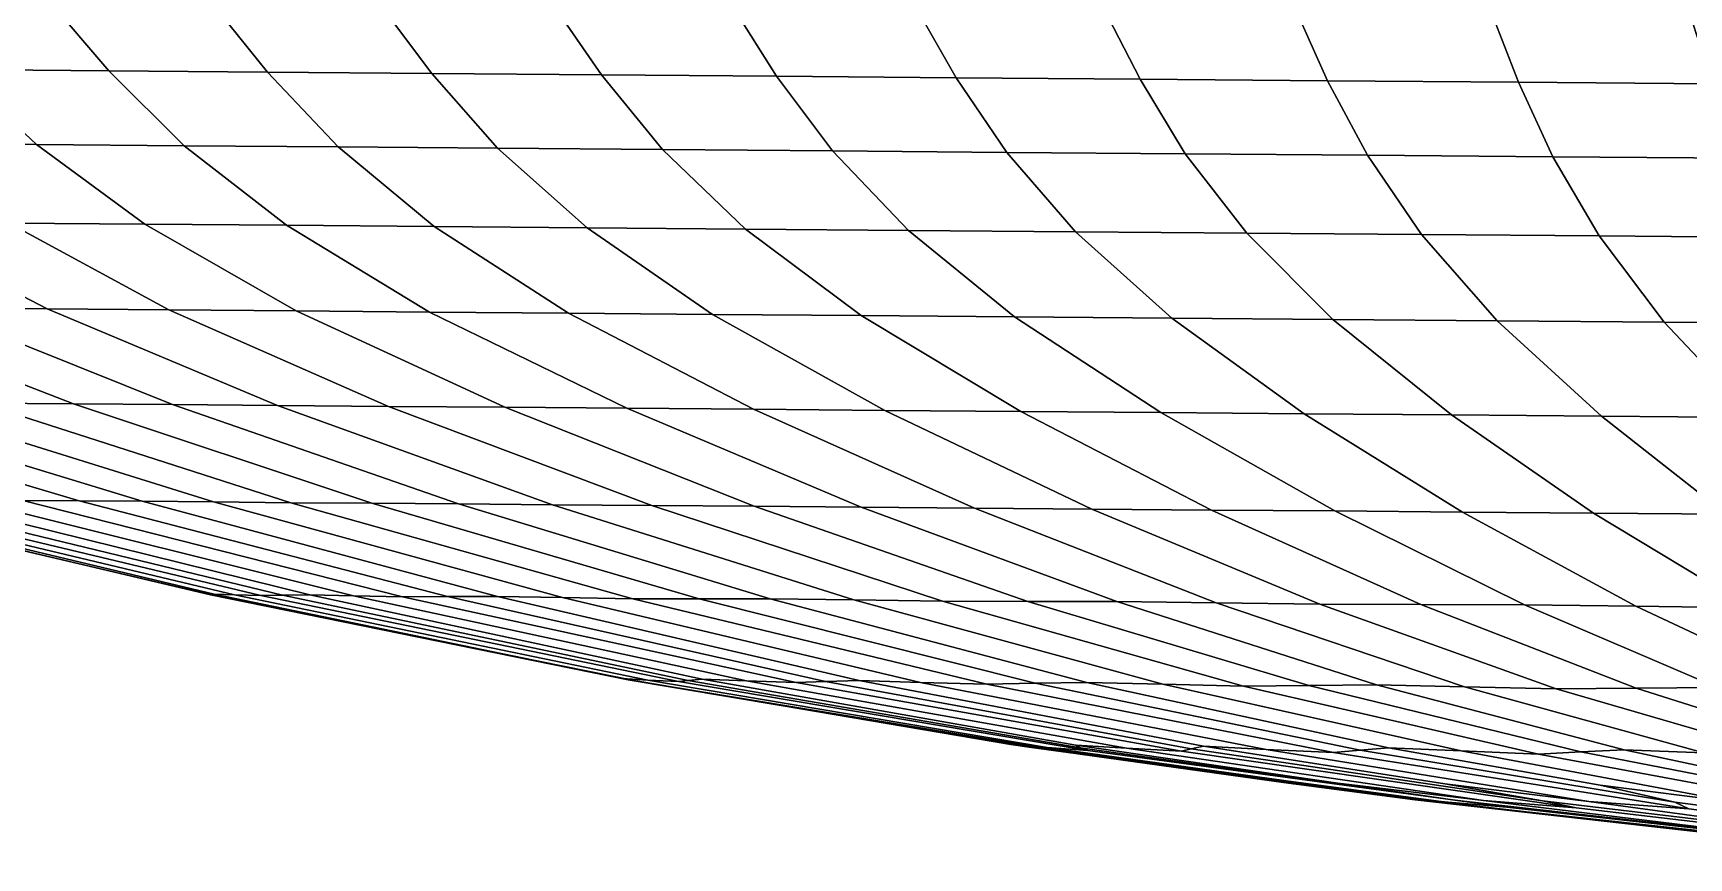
# Model space of a CAD drawing. Extents: x -1.93 to 1.93, y -1.97 to 1.95.
# Drawn here: x -0.4902 to -0.1959, y -1.9603 to -1.8137 of the extents above; entities that cross this region are included whole.
import ezdxf

# ---------------------------------------------------------------- set-up
doc = ezdxf.new("R2010")
doc.units = 0

msp = doc.modelspace()

# ---------------------------------------------------------------- linework, layer by layer
for points in [[(-0.47677, -1.82038, -0.56299), (-0.50384, -1.82016, -0.53964), (-0.51548, -1.80727, -0.5526), (-0.48776, -1.8075, -0.5765)], [(-0.47677, -1.82038, 0.56299), (-0.48776, -1.8075, 0.57651), (-0.51548, -1.80727, 0.5526), (-0.50384, -1.82016, 0.53964)], [(-0.47677, -1.82038, -0.56299), (-0.48776, -1.8075, -0.5765), (-0.4589, -1.80773, -0.59903), (-0.44859, -1.82061, -0.58498)], [(-0.47677, -1.82038, 0.56299), (-0.44859, -1.82061, 0.58498), (-0.4589, -1.80773, 0.59903), (-0.48776, -1.8075, 0.57651)], [(-0.44859, -1.82061, -0.58498), (-0.4589, -1.80773, -0.59903), (-0.42898, -1.80797, -0.6201), (-0.41936, -1.82084, -0.60556)], [(-0.44859, -1.82061, 0.58498), (-0.41936, -1.82084, 0.60557), (-0.42898, -1.80797, 0.62011), (-0.4589, -1.80773, 0.59903)], [(-0.38916, -1.82109, 0.62469), (-0.39805, -1.80822, 0.63969), (-0.42898, -1.80797, 0.62011), (-0.41936, -1.82084, 0.60557)], [(-0.38916, -1.82109, -0.62469), (-0.41936, -1.82084, -0.60556), (-0.42898, -1.80797, -0.6201), (-0.39805, -1.80822, -0.63969)], [(-0.35806, -1.82134, 0.64231), (-0.3662, -1.80848, 0.65773), (-0.39805, -1.80822, 0.63969), (-0.38916, -1.82109, 0.62469)], [(-0.35806, -1.82134, -0.64231), (-0.38916, -1.82109, -0.62469), (-0.39805, -1.80822, -0.63969), (-0.3662, -1.80848, -0.65773)], [(-0.35806, -1.82134, 0.64231), (-0.32613, -1.8216, 0.65838), (-0.33351, -1.80875, 0.67419), (-0.3662, -1.80848, 0.65773)], [(-0.35806, -1.82134, -0.64231), (-0.3662, -1.80848, -0.65773), (-0.33351, -1.80875, -0.67419), (-0.32613, -1.8216, -0.65838)], [(-0.32613, -1.8216, 0.65838), (-0.29345, -1.82186, 0.67287), (-0.30004, -1.80902, 0.68903), (-0.33351, -1.80875, 0.67419)], [(-0.32613, -1.8216, -0.65838), (-0.33351, -1.80875, -0.67419), (-0.30004, -1.80902, -0.68902), (-0.29345, -1.82186, -0.67287)], [(-0.2601, -1.82213, -0.68573), (-0.29345, -1.82186, -0.67287), (-0.30004, -1.80902, -0.68902), (-0.26589, -1.80929, -0.7022)], [(-0.2601, -1.82213, 0.68573), (-0.26589, -1.80929, 0.7022), (-0.30004, -1.80902, 0.68903), (-0.29345, -1.82186, 0.67287)], [(-0.22616, -1.82241, -0.69694), (-0.2601, -1.82213, -0.68573), (-0.26589, -1.80929, -0.7022), (-0.23113, -1.80957, -0.71368)], [(-0.22616, -1.82241, 0.69694), (-0.23113, -1.80957, 0.71368), (-0.26589, -1.80929, 0.7022), (-0.2601, -1.82213, 0.68573)], [(-0.22616, -1.82241, -0.69694), (-0.23113, -1.80957, -0.71368), (-0.19586, -1.80986, -0.72344), (-0.19171, -1.82269, -0.70648)], [(-0.22616, -1.82241, 0.69694), (-0.19171, -1.82269, 0.70648), (-0.19586, -1.80986, 0.72344), (-0.23113, -1.80957, 0.71368)], [(-0.48965, -1.83347, -0.52387), (-0.51478, -1.83327, -0.49994), (-0.52973, -1.81995, -0.51499), (-0.50384, -1.82016, -0.53964)], [(-0.48965, -1.83347, 0.52387), (-0.50384, -1.82016, 0.53964), (-0.52973, -1.81995, 0.51499), (-0.51478, -1.83327, 0.49994)], [(-0.46337, -1.83368, -0.54653), (-0.48965, -1.83347, -0.52387), (-0.50384, -1.82016, -0.53964), (-0.47677, -1.82038, -0.56299)], [(-0.46337, -1.83368, 0.54653), (-0.47677, -1.82038, 0.56299), (-0.50384, -1.82016, 0.53964), (-0.48965, -1.83347, 0.52387)], [(-0.46337, -1.83368, -0.54653), (-0.47677, -1.82038, -0.56299), (-0.44859, -1.82061, -0.58498), (-0.43602, -1.83391, -0.56788)], [(-0.46337, -1.83368, 0.54653), (-0.43602, -1.83391, 0.56789), (-0.44859, -1.82061, 0.58498), (-0.47677, -1.82038, 0.56299)], [(-0.43602, -1.83391, -0.56788), (-0.44859, -1.82061, -0.58498), (-0.41936, -1.82084, -0.60556), (-0.40765, -1.83414, -0.58787)], [(-0.43602, -1.83391, 0.56789), (-0.40765, -1.83414, 0.58787), (-0.41936, -1.82084, 0.60557), (-0.44859, -1.82061, 0.58498)], [(-0.37833, -1.83437, 0.60643), (-0.38916, -1.82109, 0.62469), (-0.41936, -1.82084, 0.60557), (-0.40765, -1.83414, 0.58787)], [(-0.37833, -1.83437, -0.60643), (-0.40765, -1.83414, -0.58787), (-0.41936, -1.82084, -0.60556), (-0.38916, -1.82109, -0.62469)], [(-0.34813, -1.83462, 0.62354), (-0.35806, -1.82134, 0.64231), (-0.38916, -1.82109, 0.62469), (-0.37833, -1.83437, 0.60643)], [(-0.34813, -1.83462, -0.62353), (-0.37833, -1.83437, -0.60643), (-0.38916, -1.82109, -0.62469), (-0.35806, -1.82134, -0.64231)], [(-0.34813, -1.83462, 0.62354), (-0.31714, -1.83487, 0.63914), (-0.32613, -1.8216, 0.65838), (-0.35806, -1.82134, 0.64231)], [(-0.34813, -1.83462, -0.62353), (-0.35806, -1.82134, -0.64231), (-0.32613, -1.8216, -0.65838), (-0.31714, -1.83487, -0.63914)], [(-0.31714, -1.83487, 0.63914), (-0.28542, -1.83512, 0.65321), (-0.29345, -1.82186, 0.67287), (-0.32613, -1.8216, 0.65838)], [(-0.31714, -1.83487, -0.63914), (-0.32613, -1.8216, -0.65838), (-0.29345, -1.82186, -0.67287), (-0.28542, -1.83512, -0.6532)], [(-0.25304, -1.83539, -0.66569), (-0.28542, -1.83512, -0.6532), (-0.29345, -1.82186, -0.67287), (-0.2601, -1.82213, -0.68573)], [(-0.25304, -1.83539, 0.66569), (-0.2601, -1.82213, 0.68573), (-0.29345, -1.82186, 0.67287), (-0.28542, -1.83512, 0.65321)], [(-0.22009, -1.83565, -0.67658), (-0.25304, -1.83539, -0.66569), (-0.2601, -1.82213, -0.68573), (-0.22616, -1.82241, -0.69694)], [(-0.22009, -1.83565, 0.67658), (-0.22616, -1.82241, 0.69694), (-0.2601, -1.82213, 0.68573), (-0.25304, -1.83539, 0.66569)], [(-0.22009, -1.83565, -0.67658), (-0.22616, -1.82241, -0.69694), (-0.19171, -1.82269, -0.70648), (-0.18665, -1.83592, -0.68583)], [(-0.22009, -1.83565, 0.67658), (-0.18665, -1.83592, 0.68583), (-0.19171, -1.82269, 0.70648), (-0.22616, -1.82241, 0.69694)], [(-0.48965, -1.83347, -0.52387), (-0.47037, -1.84763, -0.50247), (-0.49448, -1.84744, -0.47952), (-0.51478, -1.83327, -0.49994)], [(-0.48965, -1.83347, 0.52387), (-0.51478, -1.83327, 0.49994), (-0.49448, -1.84744, 0.47952), (-0.47037, -1.84763, 0.50247)], [(-0.46337, -1.83368, -0.54653), (-0.44517, -1.84783, -0.52421), (-0.47037, -1.84763, -0.50247), (-0.48965, -1.83347, -0.52387)], [(-0.46337, -1.83368, 0.54653), (-0.48965, -1.83347, 0.52387), (-0.47037, -1.84763, 0.50247), (-0.44517, -1.84783, 0.52421)], [(-0.46337, -1.83368, -0.54653), (-0.43602, -1.83391, -0.56788), (-0.41893, -1.84805, -0.54469), (-0.44517, -1.84783, -0.52421)], [(-0.46337, -1.83368, 0.54653), (-0.44517, -1.84783, 0.52421), (-0.41893, -1.84805, 0.54469), (-0.43602, -1.83391, 0.56789)], [(-0.43602, -1.83391, -0.56788), (-0.40765, -1.83414, -0.58787), (-0.39172, -1.84827, -0.56386), (-0.41893, -1.84805, -0.54469)], [(-0.43602, -1.83391, 0.56789), (-0.41893, -1.84805, 0.54469), (-0.39172, -1.84827, 0.56386), (-0.40765, -1.83414, 0.58787)], [(-0.37833, -1.83437, 0.60643), (-0.40765, -1.83414, 0.58787), (-0.39172, -1.84827, 0.56386), (-0.3636, -1.84849, 0.58167)], [(-0.37833, -1.83437, -0.60643), (-0.3636, -1.84849, -0.58166), (-0.39172, -1.84827, -0.56386), (-0.40765, -1.83414, -0.58787)], [(-0.34813, -1.83462, 0.62354), (-0.37833, -1.83437, 0.60643), (-0.3636, -1.84849, 0.58167), (-0.33464, -1.84873, 0.59807)], [(-0.34813, -1.83462, -0.62353), (-0.33464, -1.84873, -0.59807), (-0.3636, -1.84849, -0.58166), (-0.37833, -1.83437, -0.60643)], [(-0.34813, -1.83462, 0.62354), (-0.33464, -1.84873, 0.59807), (-0.30491, -1.84897, 0.61304), (-0.31714, -1.83487, 0.63914)], [(-0.34813, -1.83462, -0.62353), (-0.31714, -1.83487, -0.63914), (-0.30491, -1.84897, -0.61304), (-0.33464, -1.84873, -0.59807)], [(-0.31714, -1.83487, 0.63914), (-0.30491, -1.84897, 0.61304), (-0.27448, -1.84921, 0.62653), (-0.28542, -1.83512, 0.65321)], [(-0.31714, -1.83487, -0.63914), (-0.28542, -1.83512, -0.6532), (-0.27448, -1.84921, -0.62653), (-0.30491, -1.84897, -0.61304)], [(-0.25304, -1.83539, -0.66569), (-0.24343, -1.84947, -0.6385), (-0.27448, -1.84921, -0.62653), (-0.28542, -1.83512, -0.6532)], [(-0.25304, -1.83539, 0.66569), (-0.28542, -1.83512, 0.65321), (-0.27448, -1.84921, 0.62653), (-0.24343, -1.84947, 0.63851)], [(-0.22009, -1.83565, -0.67658), (-0.21182, -1.84972, -0.64894), (-0.24343, -1.84947, -0.6385), (-0.25304, -1.83539, -0.66569)], [(-0.22009, -1.83565, 0.67658), (-0.25304, -1.83539, 0.66569), (-0.24343, -1.84947, 0.63851), (-0.21182, -1.84972, 0.64894)], [(-0.22009, -1.83565, -0.67658), (-0.18665, -1.83592, -0.68583), (-0.17974, -1.84998, -0.65782), (-0.21182, -1.84972, -0.64894)], [(-0.22009, -1.83565, 0.67658), (-0.21182, -1.84972, 0.64894), (-0.17974, -1.84998, 0.65782), (-0.18665, -1.83592, 0.68583)], [(-0.53917, -1.84707, 0.43021), (-0.50817, -1.86254, 0.40467), (-0.48772, -1.8627, 0.42838), (-0.51743, -1.84725, 0.45542)], [(-0.53917, -1.84707, -0.43021), (-0.51743, -1.84725, -0.45541), (-0.48772, -1.8627, -0.42838), (-0.50817, -1.86254, -0.40467)], [(-0.51743, -1.84725, 0.45542), (-0.48772, -1.8627, 0.42838), (-0.46613, -1.86288, 0.45105), (-0.49448, -1.84744, 0.47952)], [(-0.51743, -1.84725, -0.45541), (-0.49448, -1.84744, -0.47952), (-0.46613, -1.86288, -0.45105), (-0.48772, -1.8627, -0.42838)], [(-0.47037, -1.84763, -0.50247), (-0.44346, -1.86306, -0.47264), (-0.46613, -1.86288, -0.45105), (-0.49448, -1.84744, -0.47952)], [(-0.47037, -1.84763, 0.50247), (-0.49448, -1.84744, 0.47952), (-0.46613, -1.86288, 0.45105), (-0.44346, -1.86306, 0.47264)], [(-0.44517, -1.84783, -0.52421), (-0.41975, -1.86325, -0.49309), (-0.44346, -1.86306, -0.47264), (-0.47037, -1.84763, -0.50247)], [(-0.44517, -1.84783, 0.52421), (-0.47037, -1.84763, 0.50247), (-0.44346, -1.86306, 0.47264), (-0.41975, -1.86325, 0.49309)], [(-0.44517, -1.84783, -0.52421), (-0.41893, -1.84805, -0.54469), (-0.39507, -1.86345, -0.51235), (-0.41975, -1.86325, -0.49309)], [(-0.44517, -1.84783, 0.52421), (-0.41975, -1.86325, 0.49309), (-0.39507, -1.86345, 0.51235), (-0.41893, -1.84805, 0.54469)], [(-0.41893, -1.84805, -0.54469), (-0.39172, -1.84827, -0.56386), (-0.36947, -1.86366, -0.53038), (-0.39507, -1.86345, -0.51235)], [(-0.41893, -1.84805, 0.54469), (-0.39507, -1.86345, 0.51235), (-0.36947, -1.86366, 0.53038), (-0.39172, -1.84827, 0.56386)], [(-0.3636, -1.84849, 0.58167), (-0.39172, -1.84827, 0.56386), (-0.36947, -1.86366, 0.53038), (-0.34302, -1.86387, 0.54713)], [(-0.3636, -1.84849, -0.58166), (-0.34302, -1.86387, -0.54713), (-0.36947, -1.86366, -0.53038), (-0.39172, -1.84827, -0.56386)], [(-0.33464, -1.84873, 0.59807), (-0.3636, -1.84849, 0.58167), (-0.34302, -1.86387, 0.54713), (-0.31578, -1.86409, 0.56256)], [(-0.33464, -1.84873, -0.59807), (-0.31578, -1.86409, -0.56256), (-0.34302, -1.86387, -0.54713), (-0.3636, -1.84849, -0.58166)], [(-0.33464, -1.84873, 0.59807), (-0.31578, -1.86409, 0.56256), (-0.28782, -1.86432, 0.57664), (-0.30491, -1.84897, 0.61304)], [(-0.33464, -1.84873, -0.59807), (-0.30491, -1.84897, -0.61304), (-0.28782, -1.86432, -0.57664), (-0.31578, -1.86409, -0.56256)], [(-0.30491, -1.84897, 0.61304), (-0.28782, -1.86432, 0.57664), (-0.2592, -1.86455, 0.58933), (-0.27448, -1.84921, 0.62653)], [(-0.30491, -1.84897, -0.61304), (-0.27448, -1.84921, -0.62653), (-0.2592, -1.86455, -0.58933), (-0.28782, -1.86432, -0.57664)], [(-0.24343, -1.84947, -0.6385), (-0.22999, -1.86479, -0.6006), (-0.2592, -1.86455, -0.58933), (-0.27448, -1.84921, -0.62653)], [(-0.24343, -1.84947, 0.63851), (-0.27448, -1.84921, 0.62653), (-0.2592, -1.86455, 0.58933), (-0.22999, -1.86479, 0.6006)], [(-0.21182, -1.84972, -0.64894), (-0.20026, -1.86503, -0.61042), (-0.22999, -1.86479, -0.6006), (-0.24343, -1.84947, -0.6385)], [(-0.21182, -1.84972, 0.64894), (-0.24343, -1.84947, 0.63851), (-0.22999, -1.86479, 0.6006), (-0.20026, -1.86503, 0.61042)], [(-0.21182, -1.84972, -0.64894), (-0.17974, -1.84998, -0.65782), (-0.17008, -1.86527, -0.61877), (-0.20026, -1.86503, -0.61042)], [(-0.21182, -1.84972, 0.64894), (-0.20026, -1.86503, 0.61042), (-0.17008, -1.86527, 0.61877), (-0.17974, -1.84998, 0.65782)], [(-0.48304, -1.87956, 0.34696), (-0.52743, -1.86238, 0.37999), (-0.54546, -1.86223, 0.35439), (-0.4995, -1.87943, 0.32359)], [(-0.48304, -1.87956, -0.34696), (-0.4995, -1.87943, -0.32359), (-0.54546, -1.86223, -0.35439), (-0.52743, -1.86238, -0.37999)], [(-0.46545, -1.87971, 0.3695), (-0.50817, -1.86254, 0.40467), (-0.52743, -1.86238, 0.37999), (-0.48304, -1.87956, 0.34696)], [(-0.46545, -1.87971, -0.36949), (-0.48304, -1.87956, -0.34696), (-0.52743, -1.86238, -0.37999), (-0.50817, -1.86254, -0.40467)], [(-0.46545, -1.87971, 0.3695), (-0.44678, -1.87986, 0.39114), (-0.48772, -1.8627, 0.42838), (-0.50817, -1.86254, 0.40467)], [(-0.46545, -1.87971, -0.36949), (-0.50817, -1.86254, -0.40467), (-0.48772, -1.8627, -0.42838), (-0.44678, -1.87986, -0.39114)], [(-0.44678, -1.87986, 0.39114), (-0.42707, -1.88002, 0.41185), (-0.46613, -1.86288, 0.45105), (-0.48772, -1.8627, 0.42838)], [(-0.44678, -1.87986, -0.39114), (-0.48772, -1.8627, -0.42838), (-0.46613, -1.86288, -0.45105), (-0.42707, -1.88002, -0.41185)], [(-0.40636, -1.88018, 0.43156), (-0.44346, -1.86306, 0.47264), (-0.46613, -1.86288, 0.45105), (-0.42707, -1.88002, 0.41185)], [(-0.40636, -1.88018, -0.43156), (-0.42707, -1.88002, -0.41185), (-0.46613, -1.86288, -0.45105), (-0.44346, -1.86306, -0.47264)], [(-0.38471, -1.88036, 0.45023), (-0.41975, -1.86325, 0.49309), (-0.44346, -1.86306, 0.47264), (-0.40636, -1.88018, 0.43156)], [(-0.38471, -1.88036, -0.45023), (-0.40636, -1.88018, -0.43156), (-0.44346, -1.86306, -0.47264), (-0.41975, -1.86325, -0.49309)], [(-0.38471, -1.88036, 0.45023), (-0.36218, -1.88054, 0.46782), (-0.39507, -1.86345, 0.51235), (-0.41975, -1.86325, 0.49309)], [(-0.38471, -1.88036, -0.45023), (-0.41975, -1.86325, -0.49309), (-0.39507, -1.86345, -0.51235), (-0.36218, -1.88054, -0.46782)], [(-0.36218, -1.88054, 0.46782), (-0.33881, -1.88073, 0.48428), (-0.36947, -1.86366, 0.53038), (-0.39507, -1.86345, 0.51235)], [(-0.36218, -1.88054, -0.46782), (-0.39507, -1.86345, -0.51235), (-0.36947, -1.86366, -0.53038), (-0.33881, -1.88073, -0.48428)], [(-0.31466, -1.88092, 0.49958), (-0.34302, -1.86387, 0.54713), (-0.36947, -1.86366, 0.53038), (-0.33881, -1.88073, 0.48428)], [(-0.31466, -1.88092, -0.49957), (-0.33881, -1.88073, -0.48428), (-0.36947, -1.86366, -0.53038), (-0.34302, -1.86387, -0.54713)], [(-0.28978, -1.88113, 0.51367), (-0.31578, -1.86409, 0.56256), (-0.34302, -1.86387, 0.54713), (-0.31466, -1.88092, 0.49958)], [(-0.28978, -1.88113, -0.51366), (-0.31466, -1.88092, -0.49957), (-0.34302, -1.86387, -0.54713), (-0.31578, -1.86409, -0.56256)], [(-0.28978, -1.88113, 0.51367), (-0.26425, -1.88133, 0.52652), (-0.28782, -1.86432, 0.57664), (-0.31578, -1.86409, 0.56256)], [(-0.28978, -1.88113, -0.51366), (-0.31578, -1.86409, -0.56256), (-0.28782, -1.86432, -0.57664), (-0.26425, -1.88133, -0.52652)], [(-0.26425, -1.88133, 0.52652), (-0.23811, -1.88154, 0.53811), (-0.2592, -1.86455, 0.58933), (-0.28782, -1.86432, 0.57664)], [(-0.26425, -1.88133, -0.52652), (-0.28782, -1.86432, -0.57664), (-0.2592, -1.86455, -0.58933), (-0.23811, -1.88154, -0.53811)], [(-0.21144, -1.88176, 0.54839), (-0.22999, -1.86479, 0.6006), (-0.2592, -1.86455, 0.58933), (-0.23811, -1.88154, 0.53811)], [(-0.21144, -1.88176, -0.54839), (-0.23811, -1.88154, -0.53811), (-0.2592, -1.86455, -0.58933), (-0.22999, -1.86479, -0.6006)], [(-0.1843, -1.88198, 0.55736), (-0.20026, -1.86503, 0.61042), (-0.22999, -1.86479, 0.6006), (-0.21144, -1.88176, 0.54839)], [(-0.1843, -1.88198, -0.55736), (-0.21144, -1.88176, -0.54839), (-0.22999, -1.86479, -0.6006), (-0.20026, -1.86503, -0.61042)], [(-0.1843, -1.88198, 0.55736), (-0.15675, -1.8822, 0.56499), (-0.17008, -1.86527, 0.61877), (-0.20026, -1.86503, 0.61042)], [(-0.1843, -1.88198, -0.55736), (-0.20026, -1.86503, -0.61042), (-0.17008, -1.86527, -0.61877), (-0.15675, -1.8822, -0.56499)], [(-0.48202, -1.89682, 0.22074), (-0.54173, -1.87909, 0.24903), (-0.55332, -1.87899, 0.22289), (-0.49208, -1.89676, 0.19747)], [(-0.48202, -1.89682, -0.22074), (-0.49208, -1.89676, -0.19747), (-0.55332, -1.87899, -0.22289), (-0.54173, -1.87909, -0.24902)], [(-0.47085, -1.89689, 0.24347), (-0.52888, -1.87919, 0.27456), (-0.54173, -1.87909, 0.24903), (-0.48202, -1.89682, 0.22074)], [(-0.47085, -1.89689, -0.24346), (-0.48202, -1.89682, -0.22074), (-0.54173, -1.87909, -0.24902), (-0.52888, -1.87919, -0.27456)], [(-0.47085, -1.89689, 0.24347), (-0.45816, -1.89702, 0.26538), (-0.51479, -1.87931, 0.29943), (-0.52888, -1.87919, 0.27456)], [(-0.47085, -1.89689, -0.24346), (-0.52888, -1.87919, -0.27456), (-0.51479, -1.87931, -0.29943), (-0.45816, -1.89702, -0.26538)], [(-0.45816, -1.89702, 0.26538), (-0.4444, -1.89715, 0.28668), (-0.4995, -1.87943, 0.32359), (-0.51479, -1.87931, 0.29943)], [(-0.45816, -1.89702, -0.26538), (-0.51479, -1.87931, -0.29943), (-0.4995, -1.87943, -0.32359), (-0.4444, -1.89715, -0.28668)], [(-0.42999, -1.89724, 0.30754), (-0.48304, -1.87956, 0.34696), (-0.4995, -1.87943, 0.32359), (-0.4444, -1.89715, 0.28668)], [(-0.42999, -1.89724, -0.30754), (-0.4444, -1.89715, -0.28668), (-0.4995, -1.87943, -0.32359), (-0.48304, -1.87956, -0.34696)], [(-0.4146, -1.89734, 0.32765), (-0.46545, -1.87971, 0.3695), (-0.48304, -1.87956, 0.34696), (-0.42999, -1.89724, 0.30754)], [(-0.4146, -1.89734, -0.32765), (-0.42999, -1.89724, -0.30754), (-0.48304, -1.87956, -0.34696), (-0.46545, -1.87971, -0.36949)], [(-0.4146, -1.89734, 0.32765), (-0.39788, -1.8975, 0.34667), (-0.44678, -1.87986, 0.39114), (-0.46545, -1.87971, 0.3695)], [(-0.4146, -1.89734, -0.32765), (-0.46545, -1.87971, -0.36949), (-0.44678, -1.87986, -0.39114), (-0.39788, -1.8975, -0.34667)], [(-0.39788, -1.8975, 0.34667), (-0.38023, -1.89767, 0.36487), (-0.42707, -1.88002, 0.41185), (-0.44678, -1.87986, 0.39114)], [(-0.39788, -1.8975, -0.34667), (-0.44678, -1.87986, -0.39114), (-0.42707, -1.88002, -0.41185), (-0.38023, -1.89767, -0.36487)], [(-0.36203, -1.89779, 0.38253), (-0.40636, -1.88018, 0.43156), (-0.42707, -1.88002, 0.41185), (-0.38023, -1.89767, 0.36487)], [(-0.36203, -1.89779, -0.38252), (-0.38023, -1.89767, -0.36487), (-0.42707, -1.88002, -0.41185), (-0.40636, -1.88018, -0.43156)], [(-0.34301, -1.89792, 0.39924), (-0.38471, -1.88036, 0.45023), (-0.40636, -1.88018, 0.43156), (-0.36203, -1.89779, 0.38253)], [(-0.34301, -1.89792, -0.39924), (-0.36203, -1.89779, -0.38252), (-0.40636, -1.88018, -0.43156), (-0.38471, -1.88036, -0.45023)], [(-0.34301, -1.89792, 0.39924), (-0.3229, -1.89811, 0.41464), (-0.36218, -1.88054, 0.46782), (-0.38471, -1.88036, 0.45023)], [(-0.34301, -1.89792, -0.39924), (-0.38471, -1.88036, -0.45023), (-0.36218, -1.88054, -0.46782), (-0.3229, -1.89811, -0.41463)], [(-0.3229, -1.89811, 0.41464), (-0.30204, -1.8983, 0.42904), (-0.33881, -1.88073, 0.48428), (-0.36218, -1.88054, 0.46782)], [(-0.3229, -1.89811, -0.41463), (-0.36218, -1.88054, -0.46782), (-0.33881, -1.88073, -0.48428), (-0.30204, -1.8983, -0.42904)], [(-0.28074, -1.89845, 0.44281), (-0.31466, -1.88092, 0.49958), (-0.33881, -1.88073, 0.48428), (-0.30204, -1.8983, 0.42904)], [(-0.28074, -1.89845, -0.44281), (-0.30204, -1.8983, -0.42904), (-0.33881, -1.88073, -0.48428), (-0.31466, -1.88092, -0.49957)], [(-0.25883, -1.8986, 0.45549), (-0.28978, -1.88113, 0.51367), (-0.31466, -1.88092, 0.49958), (-0.28074, -1.89845, 0.44281)], [(-0.25883, -1.8986, -0.45549), (-0.28074, -1.89845, -0.44281), (-0.31466, -1.88092, -0.49957), (-0.28978, -1.88113, -0.51366)], [(-0.25883, -1.8986, 0.45549), (-0.23611, -1.89881, 0.46667), (-0.26425, -1.88133, 0.52652), (-0.28978, -1.88113, 0.51367)], [(-0.25883, -1.8986, -0.45549), (-0.28978, -1.88113, -0.51366), (-0.26425, -1.88133, -0.52652), (-0.23611, -1.89881, -0.46667)], [(-0.23611, -1.89881, 0.46667), (-0.21283, -1.89902, 0.47673), (-0.23811, -1.88154, 0.53811), (-0.26425, -1.88133, 0.52652)], [(-0.23611, -1.89881, -0.46667), (-0.26425, -1.88133, -0.52652), (-0.23811, -1.88154, -0.53811), (-0.21283, -1.89902, -0.47673)], [(-0.18926, -1.89919, 0.48607), (-0.21144, -1.88176, 0.54839), (-0.23811, -1.88154, 0.53811), (-0.21283, -1.89902, 0.47673)], [(-0.18926, -1.89919, -0.48607), (-0.21283, -1.89902, -0.47673), (-0.23811, -1.88154, -0.53811), (-0.21144, -1.88176, -0.54839)], [(-0.16529, -1.89936, 0.49424), (-0.1843, -1.88198, 0.55736), (-0.21144, -1.88176, 0.54839), (-0.18926, -1.89919, 0.48607)], [(-0.16529, -1.89936, -0.49424), (-0.18926, -1.89919, -0.48607), (-0.21144, -1.88176, -0.54839), (-0.1843, -1.88198, -0.55736)], [(-0.53097, -1.89643, 0.02535), (-0.53136, -1.89645, 0), (-0.45826, -1.9136, 0), (-0.45867, -1.91351, 0.02187)], [(-0.53097, -1.89643, -0.02535), (-0.45867, -1.91351, -0.02186), (-0.45826, -1.9136, 0), (-0.53136, -1.89645, 0)], [(-0.52935, -1.89642, 0.05062), (-0.53097, -1.89643, 0.02535), (-0.45867, -1.91351, 0.02187), (-0.45802, -1.91342, 0.04359)], [(-0.52935, -1.89642, -0.05062), (-0.45802, -1.91342, -0.04358), (-0.45867, -1.91351, -0.02186), (-0.53097, -1.89643, -0.02535)], [(-0.52935, -1.89642, 0.05062), (-0.45802, -1.91342, 0.04359), (-0.45442, -1.91354, 0.06501), (-0.52601, -1.89647, 0.07573)], [(-0.52935, -1.89642, -0.05062), (-0.52601, -1.89647, -0.07572), (-0.45442, -1.91354, -0.06501), (-0.45802, -1.91342, -0.04358)], [(-0.52601, -1.89647, 0.07573), (-0.45442, -1.91354, 0.06501), (-0.44975, -1.91367, 0.08638), (-0.52144, -1.89653, 0.10067)], [(-0.52601, -1.89647, -0.07572), (-0.52144, -1.89653, -0.10067), (-0.44975, -1.91367, -0.08638), (-0.45442, -1.91354, -0.06501)], [(-0.51612, -1.89655, 0.12546), (-0.52144, -1.89653, 0.10067), (-0.44975, -1.91367, 0.08638), (-0.44589, -1.91361, 0.10791)], [(-0.51612, -1.89655, -0.12546), (-0.44589, -1.91361, -0.1079), (-0.44975, -1.91367, -0.08638), (-0.52144, -1.89653, -0.10067)], [(-0.50959, -1.89658, 0.14993), (-0.51612, -1.89655, 0.12546), (-0.44589, -1.91361, 0.10791), (-0.44101, -1.91355, 0.12908)], [(-0.50959, -1.89658, -0.14992), (-0.44101, -1.91355, -0.12908), (-0.44589, -1.91361, -0.1079), (-0.51612, -1.89655, -0.12546)], [(-0.50959, -1.89658, 0.14993), (-0.44101, -1.91355, 0.12908), (-0.4333, -1.91371, 0.1494), (-0.50143, -1.89667, 0.1739)], [(-0.50959, -1.89658, -0.14992), (-0.50143, -1.89667, -0.17389), (-0.4333, -1.91371, -0.14939), (-0.44101, -1.91355, -0.12908)], [(-0.50143, -1.89667, 0.1739), (-0.4333, -1.91371, 0.1494), (-0.42455, -1.91387, 0.16944), (-0.49208, -1.89676, 0.19747)], [(-0.50143, -1.89667, -0.17389), (-0.49208, -1.89676, -0.19747), (-0.42455, -1.91387, -0.16944), (-0.4333, -1.91371, -0.14939)], [(-0.48202, -1.89682, 0.22074), (-0.49208, -1.89676, 0.19747), (-0.42455, -1.91387, 0.16944), (-0.41657, -1.91385, 0.1898)], [(-0.48202, -1.89682, -0.22074), (-0.41657, -1.91385, -0.1898), (-0.42455, -1.91387, -0.16944), (-0.49208, -1.89676, -0.19747)], [(-0.47085, -1.89689, 0.24347), (-0.48202, -1.89682, 0.22074), (-0.41657, -1.91385, 0.1898), (-0.40765, -1.91382, 0.20962)], [(-0.47085, -1.89689, -0.24346), (-0.40765, -1.91382, -0.20961), (-0.41657, -1.91385, -0.1898), (-0.48202, -1.89682, -0.22074)], [(-0.47085, -1.89689, 0.24347), (-0.40765, -1.91382, 0.20962), (-0.39613, -1.91401, 0.22804), (-0.45816, -1.89702, 0.26538)], [(-0.47085, -1.89689, -0.24346), (-0.45816, -1.89702, -0.26538), (-0.39613, -1.91401, -0.22803), (-0.40765, -1.91382, -0.20961)], [(-0.45816, -1.89702, 0.26538), (-0.39613, -1.91401, 0.22804), (-0.38364, -1.91421, 0.24599), (-0.4444, -1.89715, 0.28668)], [(-0.45816, -1.89702, -0.26538), (-0.4444, -1.89715, -0.28668), (-0.38364, -1.91421, -0.24599), (-0.39613, -1.91401, -0.22803)], [(-0.42999, -1.89724, 0.30754), (-0.4444, -1.89715, 0.28668), (-0.38364, -1.91421, 0.24599), (-0.37183, -1.91421, 0.2644)], [(-0.42999, -1.89724, -0.30754), (-0.37183, -1.91421, -0.2644), (-0.38364, -1.91421, -0.24599), (-0.4444, -1.89715, -0.28668)], [(-0.4146, -1.89734, 0.32765), (-0.42999, -1.89724, 0.30754), (-0.37183, -1.91421, 0.2644), (-0.35923, -1.91422, 0.2821)], [(-0.4146, -1.89734, -0.32765), (-0.35923, -1.91422, -0.28209), (-0.37183, -1.91421, -0.2644), (-0.42999, -1.89724, -0.30754)], [(-0.4146, -1.89734, 0.32765), (-0.35923, -1.91422, 0.2821), (-0.34433, -1.91443, 0.29791), (-0.39788, -1.8975, 0.34667)], [(-0.4146, -1.89734, -0.32765), (-0.39788, -1.8975, -0.34667), (-0.34433, -1.91443, -0.29791), (-0.35923, -1.91422, -0.28209)], [(-0.39788, -1.8975, 0.34667), (-0.34433, -1.91443, 0.29791), (-0.32858, -1.91465, 0.31308), (-0.38023, -1.89767, 0.36487)], [(-0.39788, -1.8975, -0.34667), (-0.38023, -1.89767, -0.36487), (-0.32858, -1.91465, -0.31308), (-0.34433, -1.91443, -0.29791)], [(-0.36203, -1.89779, 0.38253), (-0.38023, -1.89767, 0.36487), (-0.32858, -1.91465, 0.31308), (-0.31341, -1.91468, 0.32884)], [(-0.36203, -1.89779, -0.38252), (-0.31341, -1.91468, -0.32883), (-0.32858, -1.91465, -0.31308), (-0.38023, -1.89767, -0.36487)], [(-0.34301, -1.89792, 0.39924), (-0.36203, -1.89779, 0.38253), (-0.31341, -1.91468, 0.32884), (-0.29759, -1.91471, 0.34373)], [(-0.34301, -1.89792, -0.39924), (-0.29759, -1.91471, -0.34373), (-0.31341, -1.91468, -0.32883), (-0.36203, -1.89779, -0.38252)], [(-0.34301, -1.89792, 0.39924), (-0.29759, -1.91471, 0.34373), (-0.27989, -1.91495, 0.35634), (-0.3229, -1.89811, 0.41464)], [(-0.34301, -1.89792, -0.39924), (-0.3229, -1.89811, -0.41463), (-0.27989, -1.91495, -0.35634), (-0.29759, -1.91471, -0.34373)], [(-0.3229, -1.89811, 0.41464), (-0.27989, -1.91495, 0.35634), (-0.26148, -1.91519, 0.36815), (-0.30204, -1.8983, 0.42904)], [(-0.3229, -1.89811, -0.41463), (-0.30204, -1.8983, -0.42904), (-0.26148, -1.91519, -0.36815), (-0.27989, -1.91495, -0.35634)], [(-0.28074, -1.89845, 0.44281), (-0.30204, -1.8983, 0.42904), (-0.26148, -1.91519, 0.36815), (-0.24353, -1.91525, 0.38064)], [(-0.28074, -1.89845, -0.44281), (-0.24353, -1.91524, -0.38064), (-0.26148, -1.91519, -0.36815), (-0.30204, -1.8983, -0.42904)], [(-0.25883, -1.8986, 0.45549), (-0.28074, -1.89845, 0.44281), (-0.24353, -1.91525, 0.38064), (-0.22511, -1.9153, 0.39216)], [(-0.25883, -1.8986, -0.45549), (-0.22511, -1.9153, -0.39216), (-0.24353, -1.91524, -0.38064), (-0.28074, -1.89845, -0.44281)], [(-0.25883, -1.8986, 0.45549), (-0.22511, -1.9153, 0.39216), (-0.2053, -1.91555, 0.40108), (-0.23611, -1.89881, 0.46667)], [(-0.25883, -1.8986, -0.45549), (-0.23611, -1.89881, -0.46667), (-0.2053, -1.91555, -0.40108), (-0.22511, -1.9153, -0.39216)], [(-0.23611, -1.89881, 0.46667), (-0.2053, -1.91555, 0.40108), (-0.18494, -1.91581, 0.40906), (-0.21283, -1.89902, 0.47673)], [(-0.23611, -1.89881, -0.46667), (-0.21283, -1.89902, -0.47673), (-0.18494, -1.91581, -0.40906), (-0.2053, -1.91555, -0.40108)], [(-0.18926, -1.89919, 0.48607), (-0.21283, -1.89902, 0.47673), (-0.18494, -1.91581, 0.40906), (-0.1649, -1.91588, 0.41781)], [(-0.18926, -1.89919, -0.48607), (-0.1649, -1.91588, -0.41781), (-0.18494, -1.91581, -0.40906), (-0.21283, -1.89902, -0.47673)], [(-0.45802, -1.91342, 0.04359), (-0.45867, -1.91351, 0.02187), (-0.38445, -1.92866, 0.01835), (-0.3855, -1.92841, 0.03643)], [(-0.45802, -1.91342, -0.04358), (-0.3855, -1.92841, -0.03643), (-0.38445, -1.92866, -0.01835), (-0.45867, -1.91351, -0.02186)], [(-0.45867, -1.91351, 0.02187), (-0.45826, -1.9136, 0), (-0.38253, -1.92891, 0), (-0.38445, -1.92866, 0.01835)], [(-0.45867, -1.91351, -0.02186), (-0.38445, -1.92866, -0.01835), (-0.38253, -1.92891, 0), (-0.45826, -1.9136, 0)], [(-0.45802, -1.91342, 0.04359), (-0.3855, -1.92841, 0.03643), (-0.38094, -1.92869, 0.05396), (-0.45442, -1.91354, 0.06501)], [(-0.45802, -1.91342, -0.04358), (-0.45442, -1.91354, -0.06501), (-0.38094, -1.92869, -0.05396), (-0.3855, -1.92841, -0.03643)], [(-0.45442, -1.91354, 0.06501), (-0.38094, -1.92869, 0.05396), (-0.37548, -1.92896, 0.07158), (-0.44975, -1.91367, 0.08638)], [(-0.45442, -1.91354, -0.06501), (-0.44975, -1.91367, -0.08638), (-0.37548, -1.92896, -0.07158), (-0.38094, -1.92869, -0.05396)], [(-0.44589, -1.91361, 0.10791), (-0.44975, -1.91367, 0.08638), (-0.37548, -1.92896, 0.07158), (-0.37378, -1.92874, 0.08996)], [(-0.44589, -1.91361, -0.1079), (-0.37378, -1.92874, -0.08996), (-0.37548, -1.92896, -0.07158), (-0.44975, -1.91367, -0.08638)], [(-0.44101, -1.91355, 0.12908), (-0.44589, -1.91361, 0.10791), (-0.37378, -1.92874, 0.08996), (-0.37128, -1.92853, 0.10789)], [(-0.44101, -1.91355, -0.12908), (-0.37128, -1.92853, -0.10789), (-0.37378, -1.92874, -0.08996), (-0.44589, -1.91361, -0.1079)], [(-0.44101, -1.91355, 0.12908), (-0.37128, -1.92853, 0.10789), (-0.3634, -1.92883, 0.12419), (-0.4333, -1.91371, 0.1494)], [(-0.44101, -1.91355, -0.12908), (-0.4333, -1.91371, -0.14939), (-0.3634, -1.92883, -0.12419), (-0.37128, -1.92853, -0.10789)], [(-0.4333, -1.91371, 0.1494), (-0.3634, -1.92883, 0.12419), (-0.3546, -1.92913, 0.14041), (-0.42455, -1.91387, 0.16944)], [(-0.4333, -1.91371, -0.14939), (-0.42455, -1.91387, -0.16944), (-0.3546, -1.92913, -0.14041), (-0.3634, -1.92883, -0.12419)], [(-0.41657, -1.91385, 0.1898), (-0.42455, -1.91387, 0.16944), (-0.3546, -1.92913, 0.14041), (-0.34935, -1.92894, 0.15811)], [(-0.41657, -1.91385, -0.1898), (-0.34935, -1.92894, -0.1581), (-0.3546, -1.92913, -0.14041), (-0.42455, -1.91387, -0.16944)], [(-0.40765, -1.91382, 0.20962), (-0.41657, -1.91385, 0.1898), (-0.34935, -1.92894, 0.15811), (-0.3434, -1.92876, 0.17521)], [(-0.40765, -1.91382, -0.20961), (-0.3434, -1.92876, -0.17521), (-0.34935, -1.92894, -0.1581), (-0.41657, -1.91385, -0.1898)], [(-0.40765, -1.91382, 0.20962), (-0.3434, -1.92876, 0.17521), (-0.33249, -1.92908, 0.18966), (-0.39613, -1.91401, 0.22804)], [(-0.40765, -1.91382, -0.20961), (-0.39613, -1.91401, -0.22803), (-0.33249, -1.92908, -0.18965), (-0.3434, -1.92876, -0.17521)], [(-0.39613, -1.91401, 0.22804), (-0.33249, -1.92908, 0.18966), (-0.32069, -1.92941, 0.20385), (-0.38364, -1.91421, 0.24599)], [(-0.39613, -1.91401, -0.22803), (-0.38364, -1.91421, -0.24599), (-0.32069, -1.92941, -0.20385), (-0.33249, -1.92908, -0.18965)], [(-0.37183, -1.91421, 0.2644), (-0.38364, -1.91421, 0.24599), (-0.32069, -1.92941, 0.20385), (-0.31209, -1.92924, 0.22018)], [(-0.37183, -1.91421, -0.2644), (-0.31209, -1.92924, -0.22018), (-0.32069, -1.92941, -0.20385), (-0.38364, -1.91421, -0.24599)], [(-0.35923, -1.91422, 0.2821), (-0.37183, -1.91421, 0.2644), (-0.31209, -1.92924, 0.22018), (-0.30292, -1.92908, 0.23579)], [(-0.35923, -1.91422, -0.28209), (-0.30292, -1.92908, -0.23579), (-0.31209, -1.92924, -0.22018), (-0.37183, -1.91421, -0.2644)], [(-0.35923, -1.91422, 0.2821), (-0.30292, -1.92908, 0.23579), (-0.2894, -1.92943, 0.24783), (-0.34433, -1.91443, 0.29791)], [(-0.35923, -1.91422, -0.28209), (-0.34433, -1.91443, -0.29791), (-0.2894, -1.92943, -0.24783), (-0.30292, -1.92908, -0.23579)], [(-0.34433, -1.91443, 0.29791), (-0.2894, -1.92943, 0.24783), (-0.27506, -1.92978, 0.25945), (-0.32858, -1.91465, 0.31308)], [(-0.34433, -1.91443, -0.29791), (-0.32858, -1.91465, -0.31308), (-0.27506, -1.92978, -0.25945), (-0.2894, -1.92943, -0.24783)], [(-0.31341, -1.91468, 0.32884), (-0.32858, -1.91465, 0.31308), (-0.27506, -1.92978, 0.25945), (-0.26344, -1.92964, 0.27379)], [(-0.31341, -1.91468, -0.32883), (-0.26344, -1.92964, -0.27379), (-0.27506, -1.92978, -0.25945), (-0.32858, -1.91465, -0.31308)], [(-0.29759, -1.91471, 0.34373), (-0.31341, -1.91468, 0.32884), (-0.26344, -1.92964, 0.27379), (-0.2514, -1.9295, 0.28731)], [(-0.29759, -1.91471, -0.34373), (-0.2514, -1.9295, -0.28731), (-0.26344, -1.92964, -0.27379), (-0.31341, -1.91468, -0.32883)], [(-0.29759, -1.91471, 0.34373), (-0.2514, -1.9295, 0.28731), (-0.23579, -1.92986, 0.29648), (-0.27989, -1.91495, 0.35634)], [(-0.29759, -1.91471, -0.34373), (-0.27989, -1.91495, -0.35634), (-0.23579, -1.92986, -0.29648), (-0.2514, -1.9295, -0.28731)], [(-0.27989, -1.91495, 0.35634), (-0.23579, -1.92986, 0.29648), (-0.21946, -1.93023, 0.30508), (-0.26148, -1.91519, 0.36815)], [(-0.27989, -1.91495, -0.35634), (-0.26148, -1.91519, -0.36815), (-0.21946, -1.93022, -0.30508), (-0.23579, -1.92986, -0.29648)], [(-0.24353, -1.91525, 0.38064), (-0.26148, -1.91519, 0.36815), (-0.21946, -1.93023, 0.30508), (-0.20527, -1.93011, 0.31688)], [(-0.24353, -1.91524, -0.38064), (-0.20527, -1.93011, -0.31687), (-0.21946, -1.93022, -0.30508), (-0.26148, -1.91519, -0.36815)], [(-0.22511, -1.9153, -0.39216), (-0.19082, -1.92999, -0.32779), (-0.20527, -1.93011, -0.31687), (-0.24353, -1.91524, -0.38064)], [(-0.22511, -1.9153, 0.39216), (-0.24353, -1.91525, 0.38064), (-0.20527, -1.93011, 0.31688), (-0.19082, -1.92999, 0.32779)], [(-0.22511, -1.9153, 0.39216), (-0.19082, -1.92999, 0.32779), (-0.17372, -1.93036, 0.33374), (-0.2053, -1.91555, 0.40108)], [(-0.22511, -1.9153, -0.39216), (-0.2053, -1.91555, -0.40108), (-0.17372, -1.93036, -0.33374), (-0.19082, -1.92999, -0.32779)], [(-0.2053, -1.91555, 0.40108), (-0.17372, -1.93036, 0.33374), (-0.15603, -1.93074, 0.33898), (-0.18494, -1.91581, 0.40906)], [(-0.2053, -1.91555, -0.40108), (-0.18494, -1.91581, -0.40906), (-0.15603, -1.93074, -0.33898), (-0.17372, -1.93036, -0.33374)], [(-0.31642, -1.94016, 0.02962), (-0.3855, -1.92841, 0.03643), (-0.38445, -1.92866, 0.01835), (-0.31273, -1.94066, 0.01506)], [(-0.31642, -1.94016, 0.02962), (-0.30996, -1.94068, 0.04318), (-0.38094, -1.92869, 0.05396), (-0.3855, -1.92841, 0.03643)], [(-0.31642, -1.94016, -0.02962), (-0.3855, -1.92841, -0.03643), (-0.38094, -1.92869, -0.05396), (-0.30996, -1.94068, -0.04318)], [(-0.31642, -1.94016, -0.02962), (-0.31273, -1.94066, -0.01506), (-0.38445, -1.92866, -0.01835), (-0.3855, -1.92841, -0.03643)], [(-0.31273, -1.94066, 0.01506), (-0.38445, -1.92866, 0.01835), (-0.38253, -1.92891, 0), (-0.30835, -1.94116, 0)], [(-0.31273, -1.94066, -0.01506), (-0.30835, -1.94116, 0), (-0.38253, -1.92891, 0), (-0.38445, -1.92866, -0.01835)], [(-0.30996, -1.94068, 0.04318), (-0.30273, -1.94121, 0.05709), (-0.37548, -1.92896, 0.07158), (-0.38094, -1.92869, 0.05396)], [(-0.30996, -1.94068, -0.04318), (-0.38094, -1.92869, -0.05396), (-0.37548, -1.92896, -0.07158), (-0.30273, -1.94121, -0.05709)], [(-0.30408, -1.94073, 0.07272), (-0.37378, -1.92874, 0.08996), (-0.37548, -1.92896, 0.07158), (-0.30273, -1.94121, 0.05709)], [(-0.30408, -1.94073, -0.07272), (-0.30273, -1.94121, -0.05709), (-0.37548, -1.92896, -0.07158), (-0.37378, -1.92874, -0.08996)], [(-0.30486, -1.94026, 0.08772), (-0.37128, -1.92853, 0.10789), (-0.37378, -1.92874, 0.08996), (-0.30408, -1.94073, 0.07272)], [(-0.30486, -1.94026, -0.08771), (-0.30408, -1.94073, -0.07272), (-0.37378, -1.92874, -0.08996), (-0.37128, -1.92853, -0.10789)], [(-0.30486, -1.94026, 0.08772), (-0.29588, -1.9408, 0.09975), (-0.3634, -1.92883, 0.12419), (-0.37128, -1.92853, 0.10789)], [(-0.30486, -1.94026, -0.08771), (-0.37128, -1.92853, -0.10789), (-0.3634, -1.92883, -0.12419), (-0.29588, -1.9408, -0.09975)], [(-0.29588, -1.9408, 0.09975), (-0.28607, -1.94134, 0.11199), (-0.3546, -1.92913, 0.14041), (-0.3634, -1.92883, 0.12419)], [(-0.29588, -1.9408, -0.09975), (-0.3634, -1.92883, -0.12419), (-0.3546, -1.92913, -0.14041), (-0.28607, -1.94134, -0.11199)], [(-0.28436, -1.94089, 0.12758), (-0.34935, -1.92894, 0.15811), (-0.3546, -1.92913, 0.14041), (-0.28607, -1.94134, 0.11199)], [(-0.28436, -1.94089, -0.12758), (-0.28607, -1.94134, -0.11199), (-0.3546, -1.92913, -0.14041), (-0.34935, -1.92894, -0.1581)], [(-0.28219, -1.94044, 0.14244), (-0.3434, -1.92876, 0.17521), (-0.34935, -1.92894, 0.15811), (-0.28436, -1.94089, 0.12758)], [(-0.28219, -1.94044, -0.14244), (-0.28436, -1.94089, -0.12758), (-0.34935, -1.92894, -0.1581), (-0.3434, -1.92876, -0.17521)], [(-0.28219, -1.94044, 0.14244), (-0.27104, -1.941, 0.1525), (-0.33249, -1.92908, 0.18966), (-0.3434, -1.92876, 0.17521)], [(-0.28219, -1.94044, -0.14244), (-0.3434, -1.92876, -0.17521), (-0.33249, -1.92908, -0.18965), (-0.27104, -1.941, -0.1525)], [(-0.27104, -1.941, 0.1525), (-0.25903, -1.94156, 0.16258), (-0.32069, -1.92941, 0.20385), (-0.33249, -1.92908, 0.18966)], [(-0.27104, -1.941, -0.1525), (-0.33249, -1.92908, -0.18965), (-0.32069, -1.92941, -0.20385), (-0.25903, -1.94156, -0.16258)], [(-0.25431, -1.94113, 0.17754), (-0.31209, -1.92924, 0.22018), (-0.32069, -1.92941, 0.20385), (-0.25903, -1.94156, 0.16258)], [(-0.25431, -1.94113, -0.17754), (-0.25903, -1.94156, -0.16258), (-0.32069, -1.92941, -0.20385), (-0.31209, -1.92924, -0.22018)], [(-0.24928, -1.94071, 0.1917), (-0.30292, -1.92908, 0.23579), (-0.31209, -1.92924, 0.22018), (-0.25431, -1.94113, 0.17754)], [(-0.24928, -1.94071, -0.19169), (-0.25431, -1.94113, -0.17754), (-0.31209, -1.92924, -0.22018), (-0.30292, -1.92908, -0.23579)], [(-0.24928, -1.94071, 0.1917), (-0.23638, -1.94128, 0.19938), (-0.2894, -1.92943, 0.24783), (-0.30292, -1.92908, 0.23579)], [(-0.24928, -1.94071, -0.19169), (-0.30292, -1.92908, -0.23579), (-0.2894, -1.92943, -0.24783), (-0.23638, -1.94128, -0.19938)], [(-0.23638, -1.94128, 0.19938), (-0.22264, -1.94186, 0.20693), (-0.27506, -1.92978, 0.25945), (-0.2894, -1.92943, 0.24783)], [(-0.23638, -1.94128, -0.19938), (-0.2894, -1.92943, -0.24783), (-0.27506, -1.92978, -0.25945), (-0.22264, -1.94186, -0.20693)], [(-0.21509, -1.94145, 0.22068), (-0.26344, -1.92964, 0.27379), (-0.27506, -1.92978, 0.25945), (-0.22264, -1.94186, 0.20693)], [(-0.21509, -1.94145, -0.22068), (-0.22264, -1.94186, -0.20693), (-0.27506, -1.92978, -0.25945), (-0.26344, -1.92964, -0.27379)], [(-0.2074, -1.94105, 0.23358), (-0.2514, -1.9295, 0.28731), (-0.26344, -1.92964, 0.27379), (-0.21509, -1.94145, 0.22068)], [(-0.2074, -1.94105, -0.23358), (-0.21509, -1.94145, -0.22068), (-0.26344, -1.92964, -0.27379), (-0.2514, -1.9295, -0.28731)], [(-0.2074, -1.94105, 0.23358), (-0.19325, -1.94163, 0.2386), (-0.23579, -1.92986, 0.29648), (-0.2514, -1.9295, 0.28731)], [(-0.2074, -1.94105, -0.23358), (-0.2514, -1.9295, -0.28731), (-0.23579, -1.92986, -0.29648), (-0.19325, -1.94163, -0.2386)], [(-0.19325, -1.94163, 0.2386), (-0.1783, -1.94222, 0.24332), (-0.21946, -1.93023, 0.30508), (-0.23579, -1.92986, 0.29648)], [(-0.19325, -1.94163, -0.2386), (-0.23579, -1.92986, -0.29648), (-0.21946, -1.93022, -0.30508), (-0.1783, -1.94222, -0.24332)], [(-0.16821, -1.94183, 0.25533), (-0.20527, -1.93011, 0.31688), (-0.21946, -1.93023, 0.30508), (-0.1783, -1.94222, 0.24332)], [(-0.16821, -1.94183, -0.25533), (-0.1783, -1.94222, -0.24332), (-0.21946, -1.93022, -0.30508), (-0.20527, -1.93011, -0.31687)], [(-0.15815, -1.94144, 0.26649), (-0.19082, -1.92999, 0.32779), (-0.20527, -1.93011, 0.31688), (-0.16821, -1.94183, 0.25533)], [(-0.15815, -1.94144, -0.26649), (-0.16821, -1.94183, -0.25533), (-0.20527, -1.93011, -0.31687), (-0.19082, -1.92999, -0.32779)], [(-0.26796, -1.94691, 0.02484), (-0.31642, -1.94016, 0.02962), (-0.31273, -1.94066, 0.01506), (-0.24456, -1.94999, 0.01377)], [(-0.26796, -1.94691, 0.02484), (-0.24285, -1.95, 0.03113), (-0.30996, -1.94068, 0.04318), (-0.31642, -1.94016, 0.02962)], [(-0.26796, -1.94691, -0.02484), (-0.31642, -1.94016, -0.02962), (-0.30996, -1.94068, -0.04318), (-0.24285, -1.95, -0.03113)], [(-0.26796, -1.94691, -0.02484), (-0.24456, -1.94999, -0.01377), (-0.31273, -1.94066, -0.01506), (-0.31642, -1.94016, -0.02962)], [(-0.24456, -1.94999, 0.01377), (-0.31273, -1.94066, 0.01506), (-0.30835, -1.94116, 0), (-0.23241, -1.95127, 0)], [(-0.24456, -1.94999, -0.01377), (-0.23241, -1.95127, 0), (-0.30835, -1.94116, 0), (-0.31273, -1.94066, -0.01506)], [(-0.24285, -1.95, 0.03113), (-0.22825, -1.9513, 0.04226), (-0.30273, -1.94121, 0.05709), (-0.30996, -1.94068, 0.04318)], [(-0.24285, -1.95, -0.03113), (-0.30996, -1.94068, -0.04318), (-0.30273, -1.94121, -0.05709), (-0.22825, -1.9513, -0.04226)], [(-0.25827, -1.94699, 0.07357), (-0.30486, -1.94026, 0.08772), (-0.30408, -1.94073, 0.07272), (-0.23748, -1.95004, 0.05814)], [(-0.25827, -1.94699, 0.07357), (-0.23242, -1.95009, 0.07483), (-0.29588, -1.9408, 0.09975), (-0.30486, -1.94026, 0.08772)], [(-0.25827, -1.94699, -0.07356), (-0.30486, -1.94026, -0.08771), (-0.29588, -1.9408, -0.09975), (-0.23242, -1.95009, -0.07483)], [(-0.25827, -1.94699, -0.07356), (-0.23748, -1.95004, -0.05814), (-0.30408, -1.94073, -0.07272), (-0.30486, -1.94026, -0.08771)], [(-0.23748, -1.95004, 0.05814), (-0.30408, -1.94073, 0.07272), (-0.30273, -1.94121, 0.05709), (-0.22825, -1.9513, 0.04226)], [(-0.23748, -1.95004, -0.05814), (-0.22825, -1.9513, -0.04226), (-0.30273, -1.94121, -0.05709), (-0.30408, -1.94073, -0.07272)], [(-0.23242, -1.95009, 0.07483), (-0.21592, -1.9514, 0.0829), (-0.28607, -1.94134, 0.11199), (-0.29588, -1.9408, 0.09975)], [(-0.23242, -1.95009, -0.07483), (-0.29588, -1.9408, -0.09975), (-0.28607, -1.94134, -0.11199), (-0.21592, -1.9514, -0.0829)], [(-0.22188, -1.95017, 0.10027), (-0.28436, -1.94089, 0.12758), (-0.28607, -1.94134, 0.11199), (-0.21592, -1.9514, 0.0829)], [(-0.22188, -1.95017, -0.10027), (-0.21592, -1.9514, -0.0829), (-0.28607, -1.94134, -0.11199), (-0.28436, -1.94089, -0.12758)], [(-0.23926, -1.94714, 0.11947), (-0.28219, -1.94044, 0.14244), (-0.28436, -1.94089, 0.12758), (-0.22188, -1.95017, 0.10027)], [(-0.23926, -1.94714, -0.11946), (-0.22188, -1.95017, -0.10027), (-0.28436, -1.94089, -0.12758), (-0.28219, -1.94044, -0.14244)], [(-0.23926, -1.94714, 0.11947), (-0.21366, -1.95024, 0.11566), (-0.27104, -1.941, 0.1525), (-0.28219, -1.94044, 0.14244)], [(-0.23926, -1.94714, -0.11946), (-0.28219, -1.94044, -0.14244), (-0.27104, -1.941, -0.1525), (-0.21366, -1.95024, -0.11566)], [(-0.21366, -1.95024, 0.11566), (-0.19591, -1.95156, 0.12035), (-0.25903, -1.94156, 0.16258), (-0.27104, -1.941, 0.1525)], [(-0.21366, -1.95024, -0.11566), (-0.27104, -1.941, -0.1525), (-0.25903, -1.94156, -0.16258), (-0.19591, -1.95156, -0.12035)], [(-0.19836, -1.95036, 0.13856), (-0.25431, -1.94113, 0.17754), (-0.25903, -1.94156, 0.16258), (-0.19591, -1.95156, 0.12035)], [(-0.19836, -1.95036, -0.13855), (-0.19591, -1.95156, -0.12035), (-0.25903, -1.94156, -0.16258), (-0.25431, -1.94113, -0.17754)], [(-0.21166, -1.94736, 0.16077), (-0.24928, -1.94071, 0.1917), (-0.25431, -1.94113, 0.17754), (-0.19836, -1.95036, 0.13856)], [(-0.21166, -1.94736, -0.16077), (-0.19836, -1.95036, -0.13855), (-0.25431, -1.94113, -0.17754), (-0.24928, -1.94071, -0.19169)], [(-0.21166, -1.94736, 0.16077), (-0.18729, -1.95045, 0.15204), (-0.23638, -1.94128, 0.19938), (-0.24928, -1.94071, 0.1917)], [(-0.21166, -1.94736, -0.16077), (-0.24928, -1.94071, -0.19169), (-0.23638, -1.94128, -0.19938), (-0.18729, -1.95045, -0.15204)], [(-0.18729, -1.95045, 0.15204), (-0.16897, -1.95178, 0.15318), (-0.22264, -1.94186, 0.20693), (-0.23638, -1.94128, 0.19938)], [(-0.18729, -1.95045, -0.15204), (-0.23638, -1.94128, -0.19938), (-0.22264, -1.94186, -0.20693), (-0.16897, -1.95178, -0.15318)], [(-0.16782, -1.95061, 0.17151), (-0.21509, -1.94145, 0.22068), (-0.22264, -1.94186, 0.20693), (-0.16897, -1.95178, 0.15318)], [(-0.16782, -1.95061, -0.17151), (-0.16897, -1.95178, -0.15318), (-0.22264, -1.94186, -0.20693), (-0.21509, -1.94145, -0.22068)], [(-0.17653, -1.94765, 0.1959), (-0.2074, -1.94105, 0.23358), (-0.21509, -1.94145, 0.22068), (-0.16782, -1.95061, 0.17151)], [(-0.17653, -1.94765, -0.1959), (-0.16782, -1.95061, -0.17151), (-0.21509, -1.94145, -0.22068), (-0.2074, -1.94105, -0.23358)], [(-0.17653, -1.94765, 0.1959), (-0.15434, -1.95072, 0.18258), (-0.19325, -1.94163, 0.2386), (-0.2074, -1.94105, 0.23358)], [(-0.17653, -1.94765, -0.1959), (-0.2074, -1.94105, -0.23358), (-0.19325, -1.94163, -0.2386), (-0.15434, -1.95072, -0.18258)], [(-0.26796, -1.94691, 0.02484), (-0.24456, -1.94999, 0.01377), (-0.18101, -1.95711, 0.01627), (-0.24285, -1.95, 0.03113)], [(-0.26796, -1.94691, -0.02484), (-0.24285, -1.95, -0.03113), (-0.18101, -1.95711, -0.01627), (-0.24456, -1.94999, -0.01377)], [(-0.25827, -1.94699, 0.07357), (-0.23748, -1.95004, 0.05814), (-0.17466, -1.95716, 0.04818), (-0.23242, -1.95009, 0.07483)], [(-0.25827, -1.94699, -0.07356), (-0.23242, -1.95009, -0.07483), (-0.17466, -1.95716, -0.04818), (-0.23748, -1.95004, -0.05814)], [(-0.23926, -1.94714, 0.11947), (-0.22188, -1.95017, 0.10027), (-0.16221, -1.95726, 0.07824), (-0.21366, -1.95024, 0.11566)], [(-0.23926, -1.94714, -0.11946), (-0.21366, -1.95024, -0.11566), (-0.16221, -1.95726, -0.07824), (-0.22188, -1.95017, -0.10027)], [(-0.21166, -1.94736, 0.16077), (-0.19836, -1.95036, 0.13856), (-0.14414, -1.9574, 0.1053), (-0.18729, -1.95045, 0.15204)], [(-0.21166, -1.94736, -0.16077), (-0.18729, -1.95045, -0.15204), (-0.14414, -1.9574, -0.10529), (-0.19836, -1.95036, -0.13855)], [(-0.24456, -1.94999, 0.01377), (-0.23241, -1.95127, 0), (-0.15141, -1.9601, 0), (-0.18101, -1.95711, 0.01627)], [(-0.24456, -1.94999, -0.01377), (-0.18101, -1.95711, -0.01627), (-0.15141, -1.9601, 0), (-0.23241, -1.95127, 0)], [(-0.24285, -1.95, 0.03113), (-0.18101, -1.95711, 0.01627), (-0.1488, -1.96012, 0.02644), (-0.22825, -1.9513, 0.04226)], [(-0.24285, -1.95, -0.03113), (-0.22825, -1.9513, -0.04226), (-0.1488, -1.96012, -0.02644), (-0.18101, -1.95711, -0.01627)], [(-0.23748, -1.95004, 0.05814), (-0.22825, -1.9513, 0.04226), (-0.1488, -1.96012, 0.02644), (-0.17466, -1.95716, 0.04818)], [(-0.23748, -1.95004, -0.05814), (-0.17466, -1.95716, -0.04818), (-0.1488, -1.96012, -0.02644), (-0.22825, -1.9513, -0.04226)], [(-0.23242, -1.95009, 0.07483), (-0.17466, -1.95716, 0.04818), (-0.14109, -1.96019, 0.05187), (-0.21592, -1.9514, 0.0829)], [(-0.23242, -1.95009, -0.07483), (-0.21592, -1.9514, -0.0829), (-0.14109, -1.96019, -0.05187), (-0.17466, -1.95716, -0.04818)], [(-0.22188, -1.95017, 0.10027), (-0.21592, -1.9514, 0.0829), (-0.14109, -1.96019, 0.05187), (-0.16221, -1.95726, 0.07824)], [(-0.22188, -1.95017, -0.10027), (-0.16221, -1.95726, -0.07824), (-0.14109, -1.96019, -0.05187), (-0.21592, -1.9514, -0.0829)], [(-0.21366, -1.95024, 0.11566), (-0.16221, -1.95726, 0.07824), (-0.12856, -1.96029, 0.07531), (-0.19591, -1.95156, 0.12035)], [(-0.21366, -1.95024, -0.11566), (-0.19591, -1.95156, -0.12035), (-0.12856, -1.96029, -0.07531), (-0.16221, -1.95726, -0.07824)], [(-0.19836, -1.95036, 0.13856), (-0.19591, -1.95156, 0.12035), (-0.12856, -1.96029, 0.07531), (-0.14414, -1.9574, 0.1053)], [(-0.19836, -1.95036, -0.13855), (-0.14414, -1.9574, -0.10529), (-0.12856, -1.96029, -0.07531), (-0.19591, -1.95156, -0.12035)]]:
    msp.add_3dface(points)

doc.saveas('drawing.dxf')
